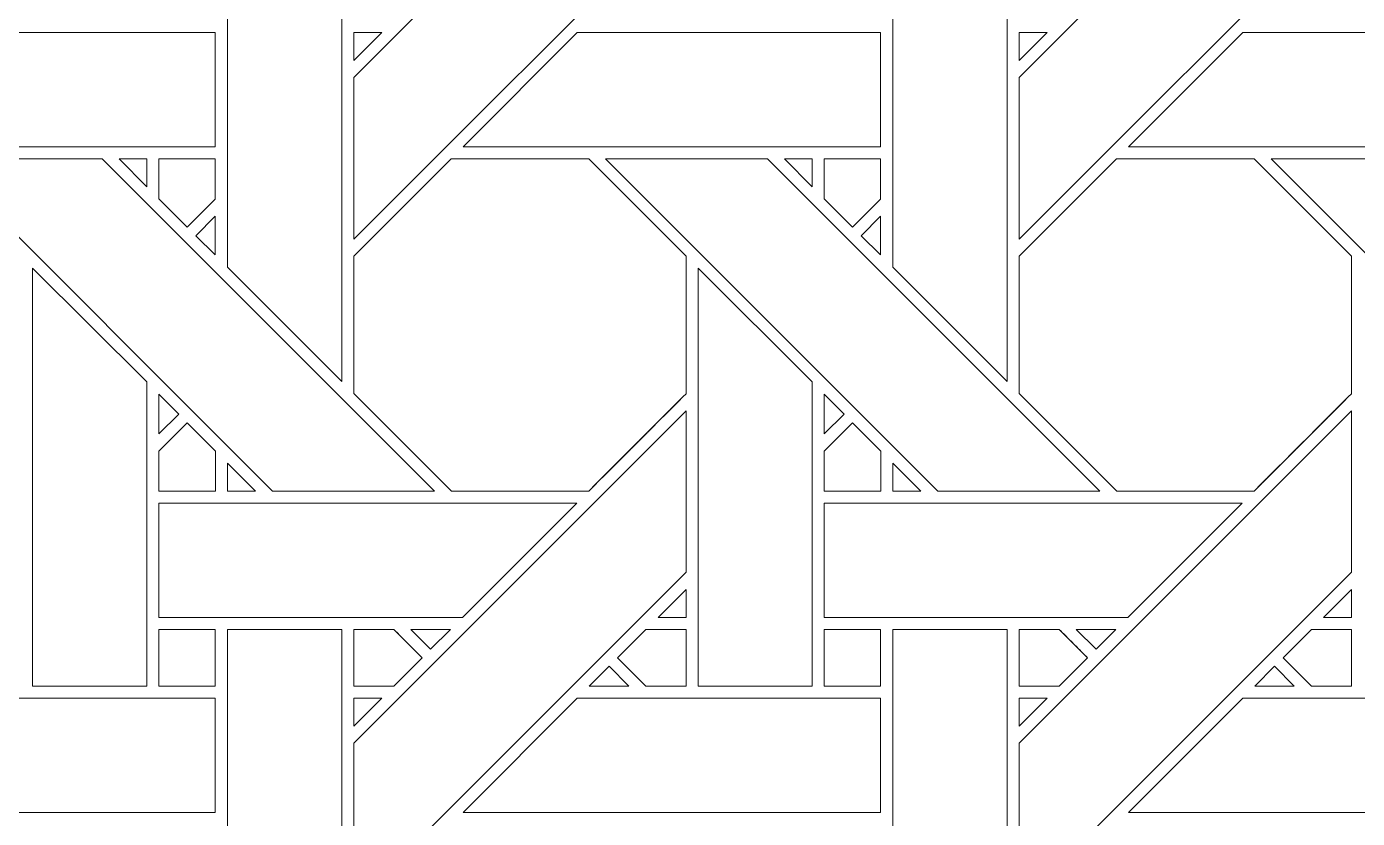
# Model space of a CAD drawing. Header units: inches. Extents: x 3.4 to 21.4, y 0.1 to 18.1.
# Drawn here: x 15 to 16.898, y 13.61 to 14.738 of the extents above; entities that cross this region are included whole.
import ezdxf

# ---------------------------------------------------------------- set-up
doc = ezdxf.new("R2010")
doc.units = ezdxf.units.IN
doc.header["$MEASUREMENT"] = 0
doc.layers.add('Design', color=7, linetype='Continuous', lineweight=0)

msp = doc.modelspace()

# ---------------------------------------------------------------- linework, layer by layer
at = {"layer": 'Design'}
for points, knots in [([(3.3829, 18.0948), (3.3829, 18.0948), (3.3829, 0.0948), (3.3829, 0.0948), (3.3829, 0.0948), (21.3829, 0.0948), (21.3829, 0.0948), (21.3829, 0.0948), (21.3829, 18.0948), (21.3829, 18.0948), (21.3829, 18.0948), (3.3829, 18.0948), (3.3829, 18.0948)], [0, 0, 0, 0, 1, 1, 1, 2, 2, 2, 3, 3, 3, 4, 4, 4, 4]), ([(4.2402, 17.2374), (4.2402, 17.2374), (4.2402, 0.9521), (4.2402, 0.9521), (4.2402, 0.9521), (20.5255, 0.9521), (20.5255, 0.9521), (20.5255, 0.9521), (20.5255, 17.2374), (20.5255, 17.2374), (20.5255, 17.2374), (4.2402, 17.2374), (4.2402, 17.2374)], [0, 0, 0, 0, 1, 1, 1, 2, 2, 2, 3, 3, 3, 4, 4, 4, 4]), ([(15.9403, 14.909), (15.9403, 14.909), (15.4666, 14.4354), (15.4666, 14.4354), (15.4666, 14.4354), (15.4666, 14.6655), (15.4666, 14.6655), (15.4666, 14.6655), (15.9403, 15.1391), (15.9403, 15.1391), (15.9403, 15.1391), (15.9403, 14.909), (15.9403, 14.909)], [0, 0, 0, 0, 1, 1, 1, 2, 2, 2, 3, 3, 3, 4, 4, 4, 4]), ([(16.889, 14.909), (16.889, 14.909), (16.4153, 14.4354), (16.4153, 14.4354), (16.4153, 14.4354), (16.4153, 14.6655), (16.4153, 14.6655), (16.4153, 14.6655), (16.889, 15.139), (16.889, 15.139), (16.889, 15.139), (16.889, 14.909), (16.889, 14.909)], [0, 0, 0, 0, 1, 1, 1, 2, 2, 2, 3, 3, 3, 4, 4, 4, 4]), ([(15.2865, 14.3954), (15.2865, 14.3954), (15.2865, 14.8276), (15.2865, 14.8276), (15.2865, 14.8276), (15.4494, 14.8276), (15.4494, 14.8276), (15.4494, 14.8276), (15.4494, 14.2324), (15.4494, 14.2324), (15.4494, 14.2324), (15.2865, 14.3954), (15.2865, 14.3954)], [0, 0, 0, 0, 1, 1, 1, 2, 2, 2, 3, 3, 3, 4, 4, 4, 4]), ([(16.2352, 14.3954), (16.2352, 14.3954), (16.2352, 14.8276), (16.2352, 14.8276), (16.2352, 14.8276), (16.3982, 14.8276), (16.3982, 14.8276), (16.3982, 14.8276), (16.3982, 14.2324), (16.3982, 14.2324), (16.3982, 14.2324), (16.2352, 14.3954), (16.2352, 14.3954)], [0, 0, 0, 0, 1, 1, 1, 2, 2, 2, 3, 3, 3, 4, 4, 4, 4]), ([(15.269, 14.7296), (15.269, 14.7296), (15.269, 14.5668), (15.269, 14.5668), (15.269, 14.5668), (14.6737, 14.5668), (14.6737, 14.5668), (14.6737, 14.5668), (14.8365, 14.7296), (14.8365, 14.7296), (14.8365, 14.7296), (15.269, 14.7296), (15.269, 14.7296)], [0, 0, 0, 0, 1, 1, 1, 2, 2, 2, 3, 3, 3, 4, 4, 4, 4]), ([(15.5064, 14.7296), (15.5064, 14.7296), (15.4666, 14.6898), (15.4666, 14.6898), (15.4666, 14.6898), (15.4666, 14.7296), (15.4666, 14.7296), (15.4666, 14.7296), (15.5064, 14.7296), (15.5064, 14.7296)], [0, 0, 0, 0, 1, 1, 1, 2, 2, 2, 3, 3, 3, 3]), ([(16.2177, 14.7296), (16.2177, 14.7296), (16.2177, 14.5668), (16.2177, 14.5668), (16.2177, 14.5668), (15.6224, 14.5668), (15.6224, 14.5668), (15.6224, 14.5668), (15.7853, 14.7296), (15.7853, 14.7296), (15.7853, 14.7296), (16.2177, 14.7296), (16.2177, 14.7296)], [0, 0, 0, 0, 1, 1, 1, 2, 2, 2, 3, 3, 3, 4, 4, 4, 4]), ([(16.4551, 14.7296), (16.4551, 14.7296), (16.4153, 14.6898), (16.4153, 14.6898), (16.4153, 14.6898), (16.4153, 14.7296), (16.4153, 14.7296), (16.4153, 14.7296), (16.4551, 14.7296), (16.4551, 14.7296)], [0, 0, 0, 0, 1, 1, 1, 2, 2, 2, 3, 3, 3, 3]), ([(17.1664, 14.7296), (17.1664, 14.7296), (17.1664, 14.5668), (17.1664, 14.5668), (17.1664, 14.5668), (16.5711, 14.5668), (16.5711, 14.5668), (16.5711, 14.5668), (16.734, 14.7296), (16.734, 14.7296), (16.734, 14.7296), (17.1664, 14.7296), (17.1664, 14.7296)], [0, 0, 0, 0, 1, 1, 1, 2, 2, 2, 3, 3, 3, 4, 4, 4, 4]), ([(15.5816, 14.076), (15.5816, 14.076), (15.3506, 14.076), (15.3506, 14.076), (15.3506, 14.076), (14.877, 14.5497), (14.877, 14.5497), (14.877, 14.5497), (15.1079, 14.5497), (15.1079, 14.5497), (15.1079, 14.5497), (15.5816, 14.076), (15.5816, 14.076)], [0, 0, 0, 0, 1, 1, 1, 2, 2, 2, 3, 3, 3, 4, 4, 4, 4]), ([(15.1321, 14.5497), (15.1321, 14.5497), (15.1715, 14.5497), (15.1715, 14.5497), (15.1715, 14.5497), (15.1715, 14.5099), (15.1715, 14.5099), (15.1715, 14.5099), (15.1321, 14.5497), (15.1321, 14.5497)], [0, 0, 0, 0, 1, 1, 1, 2, 2, 2, 3, 3, 3, 3]), ([(15.269, 14.5497), (15.269, 14.5497), (15.269, 14.4921), (15.269, 14.4921), (15.269, 14.4921), (15.2291, 14.4522), (15.2291, 14.4522), (15.2291, 14.4522), (15.1887, 14.4925), (15.1887, 14.4925), (15.1887, 14.4925), (15.1887, 14.5497), (15.1887, 14.5497), (15.1887, 14.5497), (15.269, 14.5497), (15.269, 14.5497)], [0, 0, 0, 0, 1, 1, 1, 2, 2, 2, 3, 3, 3, 4, 4, 4, 5, 5, 5, 5]), ([(15.2291, 14.4522), (15.2291, 14.4522), (15.1887, 14.4925), (15.1887, 14.4925), (15.1887, 14.4925), (15.1887, 14.5497), (15.1887, 14.5497), (15.1887, 14.5497), (15.269, 14.5497), (15.269, 14.5497), (15.269, 14.5497), (15.269, 14.4921), (15.269, 14.4921), (15.269, 14.4921), (15.2291, 14.4522), (15.2291, 14.4522)], [0, 0, 0, 0, 1, 1, 1, 2, 2, 2, 3, 3, 3, 4, 4, 4, 5, 5, 5, 5]), ([(15.6053, 14.5497), (15.6053, 14.5497), (15.8015, 14.5497), (15.8015, 14.5497), (15.8015, 14.5497), (15.9403, 14.411), (15.9403, 14.411), (15.9403, 14.411), (15.9403, 14.2148), (15.9403, 14.2148), (15.9225, 14.1969), (15.8105, 14.0851), (15.8016, 14.0761), (15.8016, 14.0761), (15.6058, 14.0761), (15.6058, 14.0761), (15.6058, 14.0761), (15.4666, 14.2153), (15.4666, 14.2153), (15.4666, 14.2153), (15.4666, 14.411), (15.4666, 14.411), (15.4666, 14.411), (15.6053, 14.5497), (15.6053, 14.5497)], [0, 0, 0, 0, 1, 1, 1, 2, 2, 2, 3, 3, 3, 4, 4, 4, 5, 5, 5, 6, 6, 6, 7, 7, 7, 8, 8, 8, 8]), ([(15.9403, 14.411), (15.9403, 14.411), (15.9403, 14.2148), (15.9403, 14.2148), (15.922, 14.1964), (15.8102, 14.0848), (15.8016, 14.0761), (15.8016, 14.0761), (15.6058, 14.0761), (15.6058, 14.0761), (15.6058, 14.0761), (15.4666, 14.2153), (15.4666, 14.2153), (15.4666, 14.2153), (15.4666, 14.411), (15.4666, 14.411), (15.4666, 14.411), (15.6053, 14.5497), (15.6053, 14.5497), (15.6053, 14.5497), (15.8015, 14.5497), (15.8015, 14.5497), (15.8015, 14.5497), (15.9403, 14.411), (15.9403, 14.411)], [0, 0, 0, 0, 1, 1, 1, 2, 2, 2, 3, 3, 3, 4, 4, 4, 5, 5, 5, 6, 6, 6, 7, 7, 7, 8, 8, 8, 8]), ([(16.5303, 14.076), (16.5303, 14.076), (16.2993, 14.076), (16.2993, 14.076), (16.2993, 14.076), (15.8257, 14.5497), (15.8257, 14.5497), (15.8257, 14.5497), (16.0567, 14.5497), (16.0567, 14.5497), (16.0567, 14.5497), (16.5303, 14.076), (16.5303, 14.076)], [0, 0, 0, 0, 1, 1, 1, 2, 2, 2, 3, 3, 3, 4, 4, 4, 4]), ([(16.0808, 14.5497), (16.0808, 14.5497), (16.1202, 14.5497), (16.1202, 14.5497), (16.1202, 14.5497), (16.1202, 14.5099), (16.1202, 14.5099), (16.1202, 14.5099), (16.0808, 14.5497), (16.0808, 14.5497)], [0, 0, 0, 0, 1, 1, 1, 2, 2, 2, 3, 3, 3, 3]), ([(16.2177, 14.5497), (16.2177, 14.5497), (16.2177, 14.4921), (16.2177, 14.4921), (16.2177, 14.4921), (16.1778, 14.4522), (16.1778, 14.4522), (16.1778, 14.4522), (16.1375, 14.4925), (16.1375, 14.4925), (16.1375, 14.4925), (16.1375, 14.5497), (16.1375, 14.5497), (16.1375, 14.5497), (16.2177, 14.5497), (16.2177, 14.5497)], [0, 0, 0, 0, 1, 1, 1, 2, 2, 2, 3, 3, 3, 4, 4, 4, 5, 5, 5, 5]), ([(16.1778, 14.4522), (16.1778, 14.4522), (16.1375, 14.4925), (16.1375, 14.4925), (16.1375, 14.4925), (16.1375, 14.5497), (16.1375, 14.5497), (16.1375, 14.5497), (16.2177, 14.5497), (16.2177, 14.5497), (16.2177, 14.5497), (16.2177, 14.4921), (16.2177, 14.4921), (16.2177, 14.4921), (16.1778, 14.4522), (16.1778, 14.4522)], [0, 0, 0, 0, 1, 1, 1, 2, 2, 2, 3, 3, 3, 4, 4, 4, 5, 5, 5, 5]), ([(16.554, 14.5497), (16.554, 14.5497), (16.7502, 14.5497), (16.7502, 14.5497), (16.7502, 14.5497), (16.889, 14.411), (16.889, 14.411), (16.889, 14.411), (16.889, 14.2148), (16.889, 14.2148), (16.8712, 14.1969), (16.7593, 14.0851), (16.7503, 14.0761), (16.7503, 14.0761), (16.5546, 14.0761), (16.5546, 14.0761), (16.5546, 14.0761), (16.4153, 14.2153), (16.4153, 14.2153), (16.4153, 14.2153), (16.4153, 14.411), (16.4153, 14.411), (16.4153, 14.411), (16.554, 14.5497), (16.554, 14.5497)], [0, 0, 0, 0, 1, 1, 1, 2, 2, 2, 3, 3, 3, 4, 4, 4, 5, 5, 5, 6, 6, 6, 7, 7, 7, 8, 8, 8, 8]), ([(16.889, 14.411), (16.889, 14.411), (16.889, 14.2148), (16.889, 14.2148), (16.8708, 14.1965), (16.759, 14.0848), (16.7503, 14.0761), (16.7503, 14.0761), (16.5546, 14.0761), (16.5546, 14.0761), (16.5546, 14.0761), (16.4153, 14.2153), (16.4153, 14.2153), (16.4153, 14.2153), (16.4153, 14.411), (16.4153, 14.411), (16.4153, 14.411), (16.554, 14.5497), (16.554, 14.5497), (16.554, 14.5497), (16.7502, 14.5497), (16.7502, 14.5497), (16.7502, 14.5497), (16.889, 14.411), (16.889, 14.411)], [0, 0, 0, 0, 1, 1, 1, 2, 2, 2, 3, 3, 3, 4, 4, 4, 5, 5, 5, 6, 6, 6, 7, 7, 7, 8, 8, 8, 8]), ([(17.479, 14.076), (17.479, 14.076), (17.248, 14.076), (17.248, 14.076), (17.248, 14.076), (16.7745, 14.5497), (16.7745, 14.5497), (16.7745, 14.5497), (17.0054, 14.5497), (17.0054, 14.5497), (17.0054, 14.5497), (17.479, 14.076), (17.479, 14.076)], [0, 0, 0, 0, 1, 1, 1, 2, 2, 2, 3, 3, 3, 4, 4, 4, 4]), ([(15.269, 14.4679), (15.269, 14.4679), (15.269, 14.4127), (15.269, 14.4127), (15.269, 14.4127), (15.2412, 14.4401), (15.2412, 14.4401), (15.2412, 14.4401), (15.269, 14.4679), (15.269, 14.4679)], [0, 0, 0, 0, 1, 1, 1, 2, 2, 2, 3, 3, 3, 3]), ([(16.2177, 14.4679), (16.2177, 14.4679), (16.2177, 14.4127), (16.2177, 14.4127), (16.2177, 14.4127), (16.1899, 14.4401), (16.1899, 14.4401), (16.1899, 14.4401), (16.2177, 14.4679), (16.2177, 14.4679)], [0, 0, 0, 0, 1, 1, 1, 2, 2, 2, 3, 3, 3, 3]), ([(15.0087, 13.798), (15.0087, 13.798), (15.0087, 14.3939), (15.0087, 14.3939), (15.0087, 14.3939), (15.1714, 14.2317), (15.1714, 14.2317), (15.1714, 14.2317), (15.1714, 13.798), (15.1714, 13.798), (15.1714, 13.798), (15.0087, 13.798), (15.0087, 13.798)], [0, 0, 0, 0, 1, 1, 1, 2, 2, 2, 3, 3, 3, 4, 4, 4, 4]), ([(15.9574, 13.798), (15.9574, 13.798), (15.9574, 14.3939), (15.9574, 14.3939), (15.9574, 14.3939), (16.1201, 14.2317), (16.1201, 14.2317), (16.1201, 14.2317), (16.1201, 13.798), (16.1201, 13.798), (16.1201, 13.798), (15.9574, 13.798), (15.9574, 13.798)], [0, 0, 0, 0, 1, 1, 1, 2, 2, 2, 3, 3, 3, 4, 4, 4, 4]), ([(15.1887, 14.1575), (15.1887, 14.1575), (15.1887, 14.2142), (15.1887, 14.2142), (15.1887, 14.2142), (15.2169, 14.1857), (15.2169, 14.1857), (15.2169, 14.1857), (15.1887, 14.1575), (15.1887, 14.1575)], [0, 0, 0, 0, 1, 1, 1, 2, 2, 2, 3, 3, 3, 3]), ([(16.1374, 14.1575), (16.1374, 14.1575), (16.1374, 14.2142), (16.1374, 14.2142), (16.1374, 14.2142), (16.1656, 14.1857), (16.1656, 14.1857), (16.1656, 14.1857), (16.1374, 14.1575), (16.1374, 14.1575)], [0, 0, 0, 0, 1, 1, 1, 2, 2, 2, 3, 3, 3, 3]), ([(15.9403, 13.9603), (15.9403, 13.9603), (15.4666, 13.4866), (15.4666, 13.4866), (15.4666, 13.4866), (15.4666, 13.7167), (15.4666, 13.7167), (15.4666, 13.7167), (15.9403, 14.1903), (15.9403, 14.1903), (15.9403, 14.1903), (15.9403, 13.9603), (15.9403, 13.9603)], [0, 0, 0, 0, 1, 1, 1, 2, 2, 2, 3, 3, 3, 4, 4, 4, 4]), ([(16.889, 13.9603), (16.889, 13.9603), (16.4153, 13.4866), (16.4153, 13.4866), (16.4153, 13.4866), (16.4153, 13.7167), (16.4153, 13.7167), (16.4153, 13.7167), (16.889, 14.1903), (16.889, 14.1903), (16.889, 14.1903), (16.889, 13.9603), (16.889, 13.9603)], [0, 0, 0, 0, 1, 1, 1, 2, 2, 2, 3, 3, 3, 4, 4, 4, 4]), ([(15.1887, 14.0759), (15.1887, 14.0759), (15.1887, 14.1332), (15.1887, 14.1332), (15.1887, 14.1332), (15.2291, 14.1735), (15.2291, 14.1735), (15.2291, 14.1735), (15.2694, 14.1332), (15.2694, 14.1332), (15.2694, 14.1332), (15.2694, 14.0759), (15.2694, 14.0759), (15.2694, 14.0759), (15.1887, 14.0759), (15.1887, 14.0759)], [0, 0, 0, 0, 1, 1, 1, 2, 2, 2, 3, 3, 3, 4, 4, 4, 5, 5, 5, 5]), ([(15.2291, 14.1735), (15.2291, 14.1735), (15.2694, 14.1332), (15.2694, 14.1332), (15.2694, 14.1332), (15.2694, 14.0759), (15.2694, 14.0759), (15.2694, 14.0759), (15.1887, 14.0759), (15.1887, 14.0759), (15.1887, 14.0759), (15.1887, 14.1332), (15.1887, 14.1332), (15.1887, 14.1332), (15.2291, 14.1735), (15.2291, 14.1735)], [0, 0, 0, 0, 1, 1, 1, 2, 2, 2, 3, 3, 3, 4, 4, 4, 5, 5, 5, 5]), ([(16.1375, 14.0759), (16.1375, 14.0759), (16.1375, 14.1332), (16.1375, 14.1332), (16.1375, 14.1332), (16.1778, 14.1735), (16.1778, 14.1735), (16.1778, 14.1735), (16.2181, 14.1332), (16.2181, 14.1332), (16.2181, 14.1332), (16.2181, 14.0759), (16.2181, 14.0759), (16.2181, 14.0759), (16.1375, 14.0759), (16.1375, 14.0759)], [0, 0, 0, 0, 1, 1, 1, 2, 2, 2, 3, 3, 3, 4, 4, 4, 5, 5, 5, 5]), ([(16.2181, 14.0759), (16.2181, 14.0759), (16.1375, 14.0759), (16.1375, 14.0759), (16.1375, 14.0759), (16.1375, 14.1332), (16.1375, 14.1332), (16.1375, 14.1332), (16.1778, 14.1735), (16.1778, 14.1735), (16.1778, 14.1735), (16.2181, 14.1332), (16.2181, 14.1332), (16.2181, 14.1332), (16.2181, 14.0759), (16.2181, 14.0759)], [0, 0, 0, 0, 1, 1, 1, 2, 2, 2, 3, 3, 3, 4, 4, 4, 5, 5, 5, 5]), ([(15.2866, 14.076), (15.2866, 14.076), (15.2866, 14.1158), (15.2866, 14.1158), (15.2866, 14.1158), (15.3264, 14.076), (15.3264, 14.076), (15.3264, 14.076), (15.2866, 14.076), (15.2866, 14.076)], [0, 0, 0, 0, 1, 1, 1, 2, 2, 2, 3, 3, 3, 3]), ([(16.2354, 14.076), (16.2354, 14.076), (16.2354, 14.1158), (16.2354, 14.1158), (16.2354, 14.1158), (16.2751, 14.076), (16.2751, 14.076), (16.2751, 14.076), (16.2354, 14.076), (16.2354, 14.076)], [0, 0, 0, 0, 1, 1, 1, 2, 2, 2, 3, 3, 3, 3]), ([(15.7844, 14.0588), (15.7844, 14.0588), (15.6217, 13.8961), (15.6217, 13.8961), (15.6217, 13.8961), (15.1887, 13.8961), (15.1887, 13.8961), (15.1887, 13.8961), (15.1887, 14.0588), (15.1887, 14.0588), (15.1887, 14.0588), (15.7844, 14.0588), (15.7844, 14.0588)], [0, 0, 0, 0, 1, 1, 1, 2, 2, 2, 3, 3, 3, 4, 4, 4, 4]), ([(16.7332, 14.0588), (16.7332, 14.0588), (16.5704, 13.8961), (16.5704, 13.8961), (16.5704, 13.8961), (16.1375, 13.8961), (16.1375, 13.8961), (16.1375, 13.8961), (16.1375, 14.0588), (16.1375, 14.0588), (16.1375, 14.0588), (16.7332, 14.0588), (16.7332, 14.0588)], [0, 0, 0, 0, 1, 1, 1, 2, 2, 2, 3, 3, 3, 4, 4, 4, 4]), ([(15.9005, 13.8961), (15.9005, 13.8961), (15.9403, 13.9359), (15.9403, 13.9359), (15.9403, 13.9359), (15.9403, 13.8961), (15.9403, 13.8961), (15.9403, 13.8961), (15.9005, 13.8961), (15.9005, 13.8961)], [0, 0, 0, 0, 1, 1, 1, 2, 2, 2, 3, 3, 3, 3]), ([(16.889, 13.8961), (16.889, 13.8961), (16.8492, 13.8961), (16.8492, 13.8961), (16.8492, 13.8961), (16.889, 13.9359), (16.889, 13.9359), (16.889, 13.9359), (16.889, 13.8961), (16.889, 13.8961)], [0, 0, 0, 0, 1, 1, 1, 2, 2, 2, 3, 3, 3, 3]), ([(15.1887, 13.8789), (15.1887, 13.8789), (15.269, 13.8789), (15.269, 13.8789), (15.269, 13.8789), (15.269, 13.7981), (15.269, 13.7981), (15.269, 13.7981), (15.1887, 13.7981), (15.1887, 13.7981), (15.1887, 13.7981), (15.1887, 13.8789), (15.1887, 13.8789)], [0, 0, 0, 0, 1, 1, 1, 2, 2, 2, 3, 3, 3, 4, 4, 4, 4]), ([(15.1887, 13.7981), (15.1887, 13.7981), (15.1887, 13.8789), (15.1887, 13.8789), (15.1887, 13.8789), (15.269, 13.8789), (15.269, 13.8789), (15.269, 13.8789), (15.269, 13.7981), (15.269, 13.7981), (15.269, 13.7981), (15.1887, 13.7981), (15.1887, 13.7981)], [0, 0, 0, 0, 1, 1, 1, 2, 2, 2, 3, 3, 3, 4, 4, 4, 4]), ([(15.2865, 13.4466), (15.2865, 13.4466), (15.2865, 13.8788), (15.2865, 13.8788), (15.2865, 13.8788), (15.4494, 13.8788), (15.4494, 13.8788), (15.4494, 13.8788), (15.4494, 13.2837), (15.4494, 13.2837), (15.4494, 13.2837), (15.2865, 13.4466), (15.2865, 13.4466)], [0, 0, 0, 0, 1, 1, 1, 2, 2, 2, 3, 3, 3, 4, 4, 4, 4]), ([(15.5237, 13.8789), (15.5288, 13.8738), (15.5596, 13.8429), (15.564, 13.8385), (15.564, 13.8385), (15.5236, 13.7981), (15.5236, 13.7981), (15.5236, 13.7981), (15.4666, 13.7981), (15.4666, 13.7981), (15.4666, 13.7981), (15.4666, 13.8789), (15.4666, 13.8789), (15.4666, 13.8789), (15.5237, 13.8789), (15.5237, 13.8789)], [0, 0, 0, 0, 1, 1, 1, 2, 2, 2, 3, 3, 3, 4, 4, 4, 5, 5, 5, 5]), ([(15.5496, 13.8528), (15.5496, 13.8528), (15.564, 13.8385), (15.564, 13.8385), (15.564, 13.8385), (15.5236, 13.7981), (15.5236, 13.7981), (15.5236, 13.7981), (15.4666, 13.7981), (15.4666, 13.7981), (15.4666, 13.7981), (15.4666, 13.8789), (15.4666, 13.8789), (15.4666, 13.8789), (15.5237, 13.8789), (15.5237, 13.8789), (15.5293, 13.8733), (15.5399, 13.8626), (15.5496, 13.8528)], [0, 0, 0, 0, 1, 1, 1, 2, 2, 2, 3, 3, 3, 4, 4, 4, 5, 5, 5, 6, 6, 6, 6]), ([(15.548, 13.8788), (15.548, 13.8788), (15.6045, 13.8788), (15.6045, 13.8788), (15.6045, 13.8788), (15.5762, 13.8506), (15.5762, 13.8506), (15.5762, 13.8506), (15.548, 13.8788), (15.548, 13.8788)], [0, 0, 0, 0, 1, 1, 1, 2, 2, 2, 3, 3, 3, 3]), ([(15.8832, 13.7981), (15.8832, 13.7981), (15.8428, 13.8385), (15.8428, 13.8385), (15.8428, 13.8385), (15.8832, 13.8789), (15.8832, 13.8789), (15.8832, 13.8789), (15.9403, 13.8789), (15.9403, 13.8789), (15.9403, 13.8789), (15.9403, 13.7981), (15.9403, 13.7981), (15.9403, 13.7981), (15.8832, 13.7981), (15.8832, 13.7981)], [0, 0, 0, 0, 1, 1, 1, 2, 2, 2, 3, 3, 3, 4, 4, 4, 5, 5, 5, 5]), ([(15.9403, 13.7981), (15.9403, 13.7981), (15.8832, 13.7981), (15.8832, 13.7981), (15.8832, 13.7981), (15.8428, 13.8385), (15.8428, 13.8385), (15.8428, 13.8385), (15.8832, 13.8789), (15.8832, 13.8789), (15.8832, 13.8789), (15.9403, 13.8789), (15.9403, 13.8789), (15.9403, 13.8789), (15.9403, 13.7981), (15.9403, 13.7981)], [0, 0, 0, 0, 1, 1, 1, 2, 2, 2, 3, 3, 3, 4, 4, 4, 5, 5, 5, 5]), ([(16.2177, 13.7981), (16.2177, 13.7981), (16.1375, 13.7981), (16.1375, 13.7981), (16.1375, 13.7981), (16.1375, 13.8789), (16.1375, 13.8789), (16.1375, 13.8789), (16.2177, 13.8789), (16.2177, 13.8789), (16.2177, 13.8789), (16.2177, 13.7981), (16.2177, 13.7981)], [0, 0, 0, 0, 1, 1, 1, 2, 2, 2, 3, 3, 3, 4, 4, 4, 4]), ([(16.1375, 13.7981), (16.1375, 13.7981), (16.1375, 13.8789), (16.1375, 13.8789), (16.1375, 13.8789), (16.2177, 13.8789), (16.2177, 13.8789), (16.2177, 13.8789), (16.2177, 13.7981), (16.2177, 13.7981), (16.2177, 13.7981), (16.1375, 13.7981), (16.1375, 13.7981)], [0, 0, 0, 0, 1, 1, 1, 2, 2, 2, 3, 3, 3, 4, 4, 4, 4]), ([(16.2352, 13.4466), (16.2352, 13.4466), (16.2352, 13.8788), (16.2352, 13.8788), (16.2352, 13.8788), (16.3982, 13.8788), (16.3982, 13.8788), (16.3982, 13.8788), (16.3982, 13.2837), (16.3982, 13.2837), (16.3982, 13.2837), (16.2352, 13.4466), (16.2352, 13.4466)], [0, 0, 0, 0, 1, 1, 1, 2, 2, 2, 3, 3, 3, 4, 4, 4, 4]), ([(16.4724, 13.8789), (16.4775, 13.8738), (16.5083, 13.8429), (16.5127, 13.8385), (16.5127, 13.8385), (16.4723, 13.7981), (16.4723, 13.7981), (16.4723, 13.7981), (16.4153, 13.7981), (16.4153, 13.7981), (16.4153, 13.7981), (16.4153, 13.8789), (16.4153, 13.8789), (16.4153, 13.8789), (16.4724, 13.8789), (16.4724, 13.8789)], [0, 0, 0, 0, 1, 1, 1, 2, 2, 2, 3, 3, 3, 4, 4, 4, 5, 5, 5, 5]), ([(16.4973, 13.8539), (16.5031, 13.8481), (16.5087, 13.8426), (16.5127, 13.8385), (16.5127, 13.8385), (16.4723, 13.7981), (16.4723, 13.7981), (16.4723, 13.7981), (16.4153, 13.7981), (16.4153, 13.7981), (16.4153, 13.7981), (16.4153, 13.8789), (16.4153, 13.8789), (16.4153, 13.8789), (16.4724, 13.8789), (16.4724, 13.8789), (16.4778, 13.8735), (16.4879, 13.8634), (16.4973, 13.8539)], [0, 0, 0, 0, 1, 1, 1, 2, 2, 2, 3, 3, 3, 4, 4, 4, 5, 5, 5, 6, 6, 6, 6]), ([(16.4967, 13.8788), (16.4967, 13.8788), (16.5532, 13.8788), (16.5532, 13.8788), (16.5532, 13.8788), (16.5249, 13.8506), (16.5249, 13.8506), (16.5249, 13.8506), (16.4967, 13.8788), (16.4967, 13.8788)], [0, 0, 0, 0, 1, 1, 1, 2, 2, 2, 3, 3, 3, 3]), ([(16.8319, 13.7981), (16.8319, 13.7981), (16.7915, 13.8385), (16.7915, 13.8385), (16.7915, 13.8385), (16.832, 13.8789), (16.832, 13.8789), (16.832, 13.8789), (16.889, 13.8789), (16.889, 13.8789), (16.889, 13.8789), (16.889, 13.7981), (16.889, 13.7981), (16.889, 13.7981), (16.8319, 13.7981), (16.8319, 13.7981)], [0, 0, 0, 0, 1, 1, 1, 2, 2, 2, 3, 3, 3, 4, 4, 4, 5, 5, 5, 5]), ([(16.889, 13.7981), (16.889, 13.7981), (16.8319, 13.7981), (16.8319, 13.7981), (16.8319, 13.7981), (16.7915, 13.8385), (16.7915, 13.8385), (16.7915, 13.8385), (16.832, 13.8789), (16.832, 13.8789), (16.832, 13.8789), (16.889, 13.8789), (16.889, 13.8789), (16.889, 13.8789), (16.889, 13.7981), (16.889, 13.7981)], [0, 0, 0, 0, 1, 1, 1, 2, 2, 2, 3, 3, 3, 4, 4, 4, 5, 5, 5, 5]), ([(15.8024, 13.798), (15.8024, 13.798), (15.8307, 13.8263), (15.8307, 13.8263), (15.8307, 13.8263), (15.8589, 13.798), (15.8589, 13.798), (15.8589, 13.798), (15.8024, 13.798), (15.8024, 13.798)], [0, 0, 0, 0, 1, 1, 1, 2, 2, 2, 3, 3, 3, 3]), ([(16.7511, 13.798), (16.7511, 13.798), (16.7794, 13.8263), (16.7794, 13.8263), (16.7794, 13.8263), (16.8076, 13.798), (16.8076, 13.798), (16.8076, 13.798), (16.7511, 13.798), (16.7511, 13.798)], [0, 0, 0, 0, 1, 1, 1, 2, 2, 2, 3, 3, 3, 3]), ([(15.269, 13.7809), (15.269, 13.7809), (15.269, 13.6181), (15.269, 13.6181), (15.269, 13.6181), (14.6737, 13.6181), (14.6737, 13.6181), (14.6737, 13.6181), (14.8365, 13.7809), (14.8365, 13.7809), (14.8365, 13.7809), (15.269, 13.7809), (15.269, 13.7809)], [0, 0, 0, 0, 1, 1, 1, 2, 2, 2, 3, 3, 3, 4, 4, 4, 4]), ([(15.5064, 13.7809), (15.5064, 13.7809), (15.4666, 13.7411), (15.4666, 13.7411), (15.4666, 13.7411), (15.4666, 13.7809), (15.4666, 13.7809), (15.4666, 13.7809), (15.5064, 13.7809), (15.5064, 13.7809)], [0, 0, 0, 0, 1, 1, 1, 2, 2, 2, 3, 3, 3, 3]), ([(16.2177, 13.7809), (16.2177, 13.7809), (16.2177, 13.6181), (16.2177, 13.6181), (16.2177, 13.6181), (15.6224, 13.6181), (15.6224, 13.6181), (15.6224, 13.6181), (15.7853, 13.7809), (15.7853, 13.7809), (15.7853, 13.7809), (16.2177, 13.7809), (16.2177, 13.7809)], [0, 0, 0, 0, 1, 1, 1, 2, 2, 2, 3, 3, 3, 4, 4, 4, 4]), ([(16.4551, 13.7809), (16.4551, 13.7809), (16.4153, 13.7411), (16.4153, 13.7411), (16.4153, 13.7411), (16.4153, 13.7809), (16.4153, 13.7809), (16.4153, 13.7809), (16.4551, 13.7809), (16.4551, 13.7809)], [0, 0, 0, 0, 1, 1, 1, 2, 2, 2, 3, 3, 3, 3]), ([(17.1664, 13.7809), (17.1664, 13.7809), (17.1664, 13.6181), (17.1664, 13.6181), (17.1664, 13.6181), (16.5711, 13.6181), (16.5711, 13.6181), (16.5711, 13.6181), (16.734, 13.7809), (16.734, 13.7809), (16.734, 13.7809), (17.1664, 13.7809), (17.1664, 13.7809)], [0, 0, 0, 0, 1, 1, 1, 2, 2, 2, 3, 3, 3, 4, 4, 4, 4])]:
    msp.add_open_spline(points, degree=3, knots=knots, dxfattribs=at)

doc.saveas('drawing.dxf')
